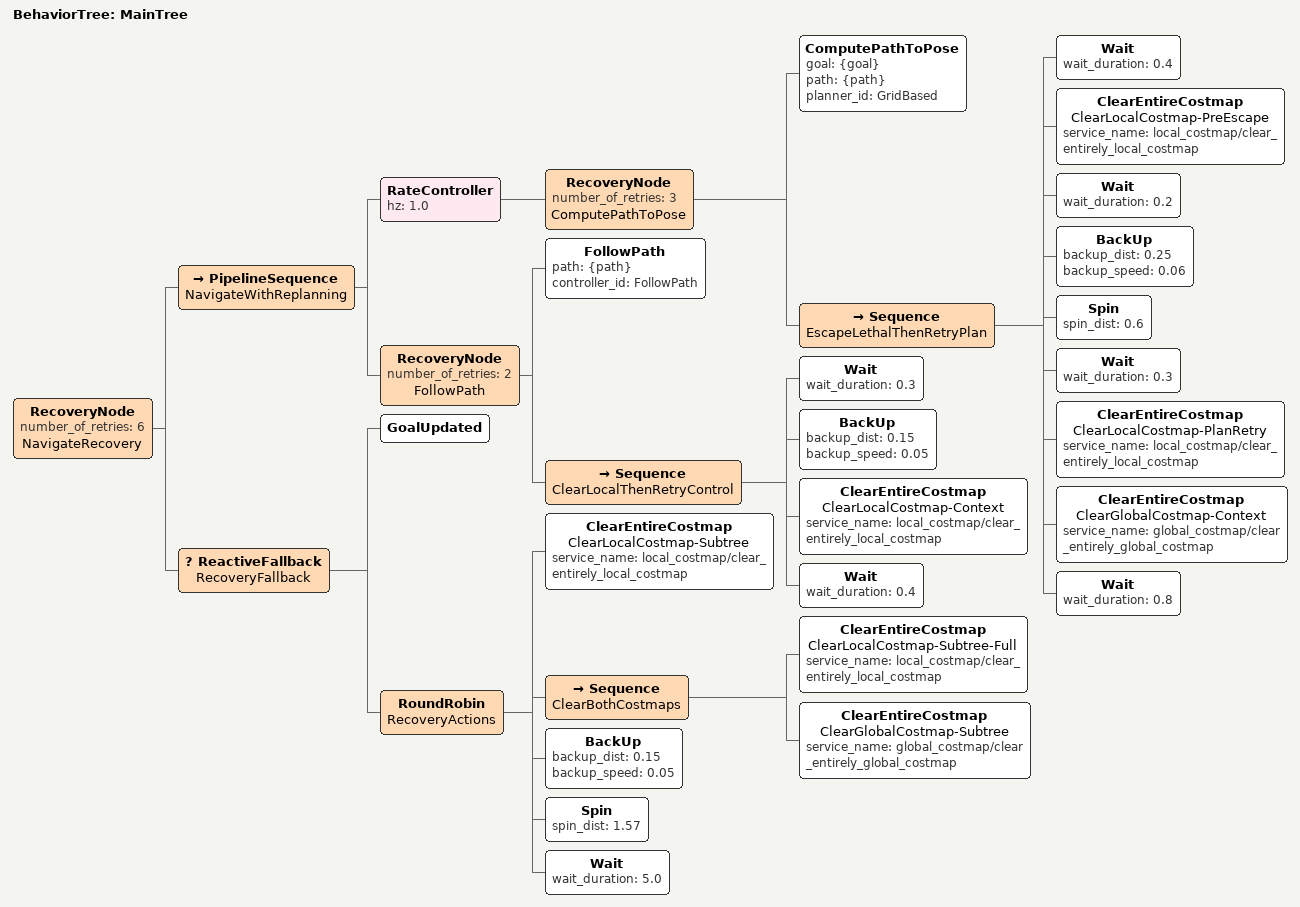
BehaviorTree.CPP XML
<root main_tree_to_execute="MainTree">
  <BehaviorTree ID="MainTree">
    <RecoveryNode number_of_retries="6" name="NavigateRecovery">
      <PipelineSequence name="NavigateWithReplanning">
        <RateController hz="1.0">
          <RecoveryNode number_of_retries="3" name="ComputePathToPose">
            <ComputePathToPose goal="{goal}" path="{path}" planner_id="GridBased"/>
            <Sequence name="EscapeLethalThenRetryPlan">
              <!-- Keep the first response local and cheap before escalating to
                   a full global clear or a robot-side retrace intervention. -->
              <!-- Let nav2_retrace_escape observe planner failure before fallback chain. -->
              <Wait wait_duration="0.4"/>
              <ClearEntireCostmap
                name="ClearLocalCostmap-PreEscape"
                service_name="local_costmap/clear_entirely_local_costmap"/>
              <Wait wait_duration="0.2"/>
              <BackUp backup_dist="0.25" backup_speed="0.06"/>
              <Spin spin_dist="0.6"/>
              <Wait wait_duration="0.3"/>
              <ClearEntireCostmap
                name="ClearLocalCostmap-PlanRetry"
                service_name="local_costmap/clear_entirely_local_costmap"/>
              <ClearEntireCostmap
                name="ClearGlobalCostmap-Context"
                service_name="global_costmap/clear_entirely_global_costmap"/>
              <Wait wait_duration="0.8"/>
            </Sequence>
          </RecoveryNode>
        </RateController>
        <RecoveryNode number_of_retries="2" name="FollowPath">
          <FollowPath path="{path}" controller_id="FollowPath"/>
          <Sequence name="ClearLocalThenRetryControl">
            <!-- Control failures are often transient local-costmap issues, so
                 retry with a small backup and local clear before broader reset. -->
            <!-- brief delay gives retrace node time to cancel and run reverse leg -->
            <Wait wait_duration="0.3"/>
            <BackUp backup_dist="0.15" backup_speed="0.05"/>
            <ClearEntireCostmap
              name="ClearLocalCostmap-Context"
              service_name="local_costmap/clear_entirely_local_costmap"/>
            <Wait wait_duration="0.4"/>
          </Sequence>
        </RecoveryNode>
      </PipelineSequence>
      <ReactiveFallback name="RecoveryFallback">
        <GoalUpdated/>
        <RoundRobin name="RecoveryActions">
          <!-- Round-robin avoids getting stuck on one recovery behavior forever;
               each failure cycles to the next broader fallback. -->
          <ClearEntireCostmap
            name="ClearLocalCostmap-Subtree"
            service_name="local_costmap/clear_entirely_local_costmap"/>
          <Sequence name="ClearBothCostmaps">
            <ClearEntireCostmap
              name="ClearLocalCostmap-Subtree-Full"
              service_name="local_costmap/clear_entirely_local_costmap"/>
            <ClearEntireCostmap
              name="ClearGlobalCostmap-Subtree"
              service_name="global_costmap/clear_entirely_global_costmap"/>
          </Sequence>
          <BackUp backup_dist="0.15" backup_speed="0.05"/>
          <Spin spin_dist="1.57"/>
          <Wait wait_duration="5.0"/>
        </RoundRobin>
      </ReactiveFallback>
    </RecoveryNode>
  </BehaviorTree>
</root>
